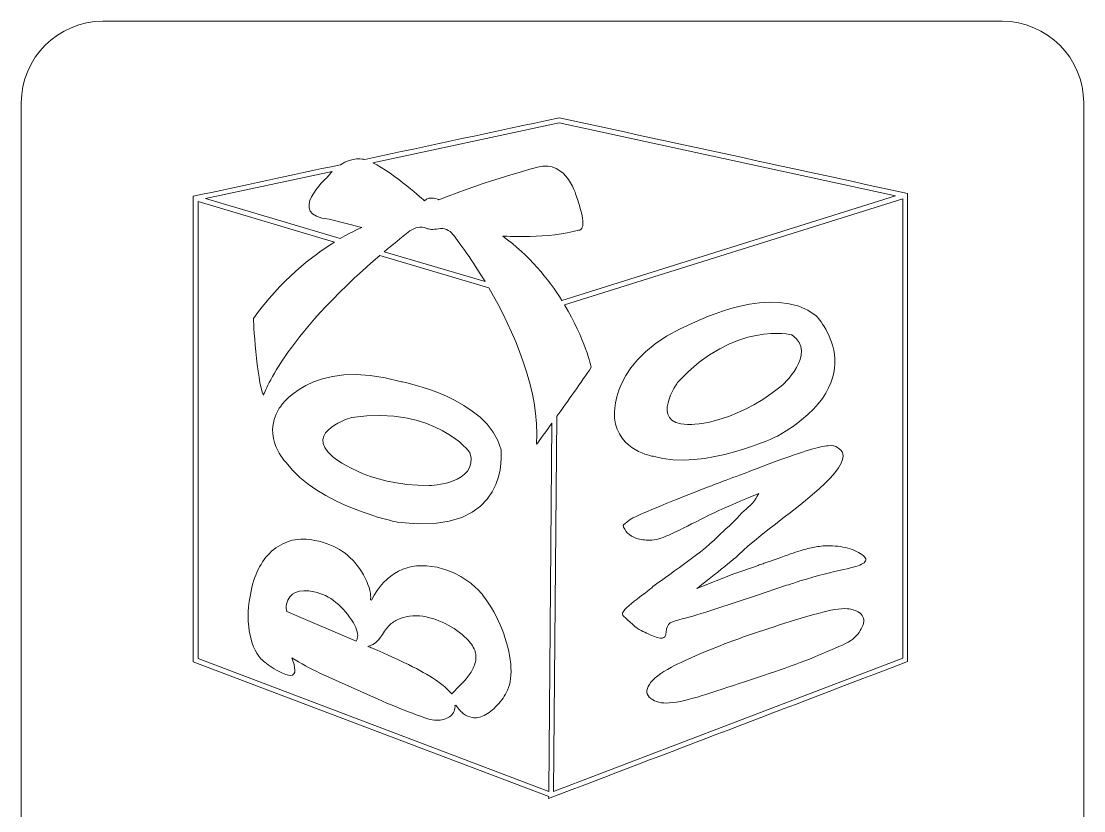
# Model space of a CAD drawing. Header units: millimetres. Extents: x -65 to 65, y -75 to 75.
# Drawn here: x -65 to 65, y -21.7 to 75 of the extents above; entities that cross this region are included whole.
import ezdxf

# ---------------------------------------------------------------- set-up
doc = ezdxf.new("R2010")
doc.units = ezdxf.units.MM
doc.header["$MEASUREMENT"] = 0
doc.layers.add('Layer 1', color=7, linetype='Continuous')

msp = doc.modelspace()

# ---------------------------------------------------------------- linework, layer by layer
at = {"layer": 'Layer 1', "color": 250, "lineweight": 18}
for points, knots in [([(-55, 75), (-55, 75), (55, 75), (55, 75), (60.5078, 75), (65, 70.5078), (65, 65), (65, 65), (65, -65), (65, -65), (65, -70.5078), (60.5078, -75), (55, -75), (55, -75), (-55, -75), (-55, -75), (-60.5078, -75), (-65, -70.5078), (-65, -65), (-65, -65), (-65, 65), (-65, 65), (-65, 70.5078), (-60.5078, 75), (-55, 75)], [0, 0, 0, 0, 0.125, 0.125, 0.125, 0.25, 0.25, 0.25, 0.375, 0.375, 0.375, 0.5, 0.5, 0.5, 0.625, 0.625, 0.625, 0.75, 0.75, 0.75, 0.875, 0.875, 0.875, 1, 1, 1, 1]), ([(-22.9708, 58.0772), (-23.1415, 58.1222), (-24.4484, 58.4198), (-25.959, 57.436), (-31.9615, 56.1477), (-37.9636, 54.8585), (-43.9656, 53.5687), (-43.9656, 53.5687), (-43.9656, -3.428), (-43.9656, -3.428), (-43.9656, -3.428), (-0.4689, -19.9228), (-0.4689, -19.9228), (-0.4689, -19.9228), (-0.4708, -20.1515), (-0.4708, -20.1515), (14.1677, -14.5626), (28.8064, -8.9739), (43.4435, -3.3812), (43.4528, 15.7161), (43.4436, 34.8137), (43.4436, 53.911), (29.2345, 57.0041), (15.025, 60.1025), (0.8114, 63.1745), (-7.1164, 61.4775), (-15.0437, 59.7782), (-22.9708, 58.0772)], [0, 0, 0, 0, 0.11111111, 0.11111111, 0.11111111, 0.22222222, 0.22222222, 0.22222222, 0.33333333, 0.33333333, 0.33333333, 0.44444444, 0.44444444, 0.44444444, 0.55555556, 0.55555556, 0.55555556, 0.66666667, 0.66666667, 0.66666667, 0.77777778, 0.77777778, 0.77777778, 0.88888889, 0.88888889, 0.88888889, 1, 1, 1, 1]), ([(1.1542, 40.8206), (-0.4972, 43.4589), (-2.8355, 46.315), (-6.09, 48.6982), (-6.09, 48.6982), (-0.2535, 48.3583), (3.1785, 49.4288), (3.1785, 49.4288), (4.4864, 49.0706), (3.0098, 53.3284), (3.0098, 53.3284), (1.8113, 58.1737), (-1.8469, 57.1184), (-1.8469, 57.1184), (-7.9515, 55.5427), (-13.8968, 53.1515), (-13.8968, 53.1515), (-15.0414, 53.7027), (-15.6581, 53.0143), (-15.6581, 53.0143), (-19.3374, 56.3634), (-21.9845, 57.6756), (-21.9845, 57.6756), (0.8095, 62.5654), (0.8095, 62.5654), (0.8095, 62.5654), (41.9837, 53.6188), (41.9837, 53.6188), (41.9837, 53.6188), (1.1542, 40.8206), (1.1542, 40.8206)], [0, 0, 0, 0, 0.1, 0.1, 0.1, 0.2, 0.2, 0.2, 0.3, 0.3, 0.3, 0.4, 0.4, 0.4, 0.5, 0.5, 0.5, 0.6, 0.6, 0.6, 0.7, 0.7, 0.7, 0.8, 0.8, 0.8, 0.9, 0.9, 0.9, 1, 1, 1, 1]), ([(-23.3398, 49.7581), (-23.3398, 49.7581), (-24.3788, 49.3351), (-25.9806, 48.3861), (-25.9806, 48.3861), (-42.4663, 53.2818), (-42.4663, 53.2818), (-42.4663, 53.2818), (-26.9506, 56.6103), (-26.9506, 56.6103), (-27.1546, 56.3998), (-27.3586, 56.1617), (-27.5606, 55.8922), (-27.5606, 55.8922), (-32.7675, 51.2407), (-27.308, 50.7644), (-27.308, 50.7644), (-23.3398, 49.7581), (-23.3398, 49.7581)], [0, 0, 0, 0, 0.16666667, 0.16666667, 0.16666667, 0.33333333, 0.33333333, 0.33333333, 0.5, 0.5, 0.5, 0.66666667, 0.66666667, 0.66666667, 0.83333333, 0.83333333, 0.83333333, 1, 1, 1, 1]), ([(-26.6648, 47.9692), (-29.3705, 46.2739), (-33.2725, 43.2814), (-36.6018, 38.6063), (-36.6018, 38.6063), (-36.1954, 30.9793), (-35.3696, 29.2065), (-35.3696, 29.2065), (-33.1205, 36.1108), (-21.1289, 46.3252), (-21.1289, 46.3252), (-7.8026, 42.3678), (-7.8026, 42.3678), (-4.7422, 37.1194), (-1.5397, 29.8833), (-1.9438, 23.2072), (-1.9438, 23.2072), (-1.1617, 24.2809), (-0.0722, 25.7966), (-0.0722, 25.7966), (-0.4634, -19.2888), (-0.4634, -19.2888), (-0.4634, -19.2888), (-43.3694, -3.0181), (-43.3694, -3.0181), (-43.3694, -3.0181), (-43.3694, 52.9298), (-43.3694, 52.9298), (-43.3694, 52.9298), (-26.6648, 47.9692), (-26.6648, 47.9692)], [0, 0, 0, 0, 0.1, 0.1, 0.1, 0.2, 0.2, 0.2, 0.3, 0.3, 0.3, 0.4, 0.4, 0.4, 0.5, 0.5, 0.5, 0.6, 0.6, 0.6, 0.7, 0.7, 0.7, 0.8, 0.8, 0.8, 0.9, 0.9, 0.9, 1, 1, 1, 1]), ([(0.5289, 26.6343), (1.878, 28.518), (3.5187, 30.8327), (4.7482, 32.6432), (4.7482, 32.6432), (3.9678, 36.1336), (1.4741, 40.2972), (1.4741, 40.2972), (42.8474, 53.2658), (42.8474, 53.2658), (42.8474, 53.2658), (42.8474, -2.9714), (42.8474, -2.9714), (42.8474, -2.9714), (0.1305, -19.2844), (0.1305, -19.2844), (0.1305, -19.2844), (0.5289, 26.6343), (0.5289, 26.6343)], [0, 0, 0, 0, 0.16666667, 0.16666667, 0.16666667, 0.33333333, 0.33333333, 0.33333333, 0.5, 0.5, 0.5, 0.66666667, 0.66666667, 0.66666667, 0.83333333, 0.83333333, 0.83333333, 1, 1, 1, 1]), ([(-20.5862, 46.7842), (-19.6025, 47.6103), (-18.5564, 48.457), (-17.4418, 49.3232), (-16.8751, 49.7638), (-16.0985, 49.9359), (-15.4385, 49.6536), (-15.1252, 49.5192), (-14.6565, 49.4606), (-13.9562, 49.6008), (-13.2858, 49.7353), (-12.6009, 49.4443), (-12.1807, 48.9045), (-11.3019, 47.7756), (-9.8185, 45.7301), (-8.2484, 43.1203), (-8.2484, 43.1203), (-20.5862, 46.7842), (-20.5862, 46.7842)], [0, 0, 0, 0, 0.16666667, 0.16666667, 0.16666667, 0.33333333, 0.33333333, 0.33333333, 0.5, 0.5, 0.5, 0.66666667, 0.66666667, 0.66666667, 0.83333333, 0.83333333, 0.83333333, 1, 1, 1, 1]), ([(7.6026, 26.4095), (7.6026, 26.4095), (6.6443, 33.9233), (17.5056, 38.1858), (17.5056, 38.1858), (27.0939, 43.0656), (32.2437, 38.952), (32.2437, 38.952), (39.8186, 31.2316), (27.5139, 24.204), (27.5139, 24.204), (18.5717, 19.8857), (12.2976, 21.7429), (12.2976, 21.7429), (8.046, 22.3506), (7.6026, 26.4095)], [0, 0, 0, 0, 0.2, 0.2, 0.2, 0.4, 0.4, 0.4, 0.6, 0.6, 0.6, 0.8, 0.8, 0.8, 1, 1, 1, 1]), ([(16.4977, 25.6183), (16.4977, 25.6183), (21.8668, 25.3793), (27.9741, 30.332), (27.9741, 30.332), (32.5782, 34.2986), (29.2681, 36.6003), (29.2681, 36.6003), (22.3078, 38.3796), (15.3526, 30.8285), (15.3526, 30.8285), (11.7154, 25.7402), (16.4977, 25.6183)], [0, 0, 0, 0, 0.25, 0.25, 0.25, 0.5, 0.5, 0.5, 0.75, 0.75, 0.75, 1, 1, 1, 1]), ([(-33.4855, 27.5407), (-33.4855, 27.5407), (-29.6768, 34.0882), (-18.463, 30.8677), (-18.463, 30.8677), (-7.8834, 28.9109), (-6.2966, 22.5129), (-6.2966, 22.5129), (-4.9789, 11.7772), (-19.0205, 13.6817), (-19.0205, 13.6817), (-28.7443, 15.6916), (-32.5963, 20.9813), (-32.5963, 20.9813), (-35.6015, 24.0494), (-33.4855, 27.5407)], [0, 0, 0, 0, 0.2, 0.2, 0.2, 0.4, 0.4, 0.4, 0.6, 0.6, 0.6, 0.8, 0.8, 0.8, 1, 1, 1, 1]), ([(-26.931, 21.7303), (-26.931, 21.7303), (-22.9149, 18.1584), (-15.0509, 18.1508), (-15.0509, 18.1508), (-8.9765, 18.3253), (-10.0946, 22.1999), (-10.0946, 22.1999), (-14.3748, 27.9697), (-24.5339, 26.4958), (-24.5339, 26.4958), (-30.5655, 24.8404), (-26.931, 21.7303)], [0, 0, 0, 0, 0.25, 0.25, 0.25, 0.5, 0.5, 0.5, 0.75, 0.75, 0.75, 1, 1, 1, 1]), ([(28.6492, 5.9532), (28.6492, 5.9532), (24.8244, 4.6437), (24.8244, 4.6437), (24.8244, 4.6437), (19.9803, 3.0794), (19.9803, 3.0794), (18.2737, 2.5043), (16.8989, 2.0884), (15.8515, 1.8301), (15.1098, 1.6488), (14.6267, 1.4841), (14.401, 1.3352), (14.1035, 1.1393), (13.9359, 0.7707), (13.8964, 0.2272), (13.8861, -0.1231), (13.799, -0.3523), (13.6346, -0.4607), (13.4293, -0.5948), (13.0063, -0.532), (12.3681, -0.2712), (11.8006, -0.0652), (11.2165, 0.2073), (10.6152, 0.5473), (10.0169, 0.884), (8.8656, 2.0146), (8.601, 2.2887), (8.076, 2.8336), (11.6909, 5.1682), (12.143, 5.6571), (12.6661, 6.2006), (18.0355, 9.6724), (20.225, 11.907), (21.1148, 12.8189), (22.1145, 13.5769), (22.8935, 14.4839), (23.6739, 15.3908), (24.3669, 15.7705), (24.6537, 16.215), (24.7702, 16.3658), (24.9621, 16.6883), (25.2305, 17.1823), (23.9608, 16.6652), (22.3366, 15.9678), (20.3674, 15.0938), (17.3303, 13.7027), (14.2247, 11.9261), (12.9925, 11.6392), (12.6043, 11.5448), (12.2355, 11.4884), (11.8868, 11.4702), (11.2859, 11.4677), (10.7532, 11.5431), (10.2888, 11.6958), (9.8275, 11.8477), (9.4611, 12.066), (9.1873, 12.3494), (9.0232, 12.5192), (8.5833, 13.0924), (8.6623, 13.2536), (8.7398, 13.415), (8.9622, 13.6216), (9.3269, 13.8742), (9.5999, 14.062), (9.8136, 14.1899), (9.9674, 14.2577), (10.5131, 14.5386), (12.6288, 15.4126), (13.5559, 15.8061), (14.4873, 16.2008), (15.7089, 16.6935), (17.2271, 17.2847), (18.7566, 17.881), (20.6355, 18.5993), (22.8728, 19.4439), (22.8728, 19.4439), (23.5661, 19.6889), (23.5661, 19.6889), (23.8557, 19.8051), (24.0939, 19.8971), (24.2814, 19.9636), (28.4799, 21.5787), (31.3444, 22.5657), (32.8174, 22.9026), (33.1253, 22.9737), (33.4345, 23.02), (33.7467, 23.0401), (34.2867, 23.0766), (34.6629, 23.0064), (34.8749, 22.8297), (35.4206, 22.3727), (36.0703, 22.0183), (34.9824, 20.3256), (33.0452, 17.2708), (25.3704, 12.3989), (22.7672, 9.6743), (22.2933, 9.1547), (18.13, 5.9589), (17.6686, 5.5457), (17.6686, 5.5457), (22.2016, 7.3596), (22.2016, 7.3596), (22.2016, 7.3596), (24.9597, 8.2951), (24.9597, 8.2951), (25.0813, 8.352), (25.2455, 8.4157), (25.4534, 8.4862), (25.6627, 8.5564), (25.856, 8.6277), (26.0343, 8.7004), (26.1804, 8.7524), (26.3462, 8.8076), (26.5299, 8.8675), (26.715, 8.9271), (26.8707, 8.9758), (26.9962, 9.0137), (28.3127, 9.5088), (29.3264, 9.8692), (30.0294, 10.0943), (30.7366, 10.3194), (31.3498, 10.483), (31.8694, 10.5837), (32.3457, 10.6906), (32.9157, 10.7598), (33.5798, 10.7927), (34.493, 10.8009), (35.3436, 10.701), (36.1297, 10.4903), (36.9209, 10.2791), (37.5605, 9.9704), (38.0469, 9.5651), (38.4558, 9.2241), (38.4269, 8.9026), (37.9607, 8.6019), (37.6093, 8.3754), (36.8243, 8.1353), (35.612, 7.8838), (34.2298, 7.6016), (32.4489, 7.1312), (30.2771, 6.4763), (29.8438, 6.3212), (29.3, 6.1473), (28.6492, 5.9532)], [0, 0, 0, 0, 0.02083333, 0.02083333, 0.02083333, 0.04166667, 0.04166667, 0.04166667, 0.0625, 0.0625, 0.0625, 0.08333333, 0.08333333, 0.08333333, 0.10416667, 0.10416667, 0.10416667, 0.125, 0.125, 0.125, 0.14583333, 0.14583333, 0.14583333, 0.16666667, 0.16666667, 0.16666667, 0.1875, 0.1875, 0.1875, 0.20833333, 0.20833333, 0.20833333, 0.22916667, 0.22916667, 0.22916667, 0.25, 0.25, 0.25, 0.27083333, 0.27083333, 0.27083333, 0.29166667, 0.29166667, 0.29166667, 0.3125, 0.3125, 0.3125, 0.33333333, 0.33333333, 0.33333333, 0.35416667, 0.35416667, 0.35416667, 0.375, 0.375, 0.375, 0.39583333, 0.39583333, 0.39583333, 0.41666667, 0.41666667, 0.41666667, 0.4375, 0.4375, 0.4375, 0.45833333, 0.45833333, 0.45833333, 0.47916667, 0.47916667, 0.47916667, 0.5, 0.5, 0.5, 0.52083333, 0.52083333, 0.52083333, 0.54166667, 0.54166667, 0.54166667, 0.5625, 0.5625, 0.5625, 0.58333333, 0.58333333, 0.58333333, 0.60416667, 0.60416667, 0.60416667, 0.625, 0.625, 0.625, 0.64583333, 0.64583333, 0.64583333, 0.66666667, 0.66666667, 0.66666667, 0.6875, 0.6875, 0.6875, 0.70833333, 0.70833333, 0.70833333, 0.72916667, 0.72916667, 0.72916667, 0.75, 0.75, 0.75, 0.77083333, 0.77083333, 0.77083333, 0.79166667, 0.79166667, 0.79166667, 0.8125, 0.8125, 0.8125, 0.83333333, 0.83333333, 0.83333333, 0.85416667, 0.85416667, 0.85416667, 0.875, 0.875, 0.875, 0.89583333, 0.89583333, 0.89583333, 0.91666667, 0.91666667, 0.91666667, 0.9375, 0.9375, 0.9375, 0.95833333, 0.95833333, 0.95833333, 0.97916667, 0.97916667, 0.97916667, 1, 1, 1, 1]), ([(-21.8848, -7.7567), (-21.8848, -7.7567), (-28.4606, -4.7901), (-28.4606, -4.7901), (-29.65, -4.2299), (-30.7954, -3.6121), (-31.8975, -2.9378), (-31.8958, -2.9847), (-31.8498, -3.1001), (-31.7595, -3.2852), (-31.5493, -3.9621), (-31.478, -4.4226), (-31.5444, -4.6714), (-31.6378, -5.0217), (-31.8858, -5.1529), (-32.2889, -5.0677), (-32.7184, -4.9774), (-33.3017, -4.7112), (-34.0409, -4.2669), (-34.7829, -3.8219), (-35.3254, -3.4172), (-35.6661, -3.0535), (-36.4, -2.2296), (-36.8796, -1.0965), (-37.1033, 0.3616), (-37.3311, 1.8472), (-37.2614, 3.4749), (-36.8836, 5.255), (-36.6504, 6.353), (-36.3028, 7.3332), (-35.8403, 8.19), (-35.3706, 9.057), (-34.7941, 9.7693), (-34.1092, 10.3232), (-33.4176, 10.8814), (-32.6449, 11.2598), (-31.7935, 11.4552), (-30.9366, 11.6504), (-30.0343, 11.6498), (-29.0869, 11.4514), (-27.7597, 11.1735), (-26.6342, 10.7241), (-25.7131, 10.1054), (-24.7958, 9.49), (-24.0158, 8.6631), (-23.3748, 7.6312), (-22.6826, 6.5006), (-22.31, 5.503), (-22.2506, 4.6342), (-22.2359, 4.5367), (-22.2419, 4.375), (-22.2672, 4.1502), (-22.2672, 4.1502), (-22.1624, 4.1282), (-22.1624, 4.1282), (-20.4019, 7.5156), (-17.7024, 8.898), (-14.1286, 8.1495), (-13.4133, 8.0003), (-12.7007, 7.7575), (-11.9927, 7.4246), (-11.2853, 7.0918), (-10.6245, 6.6851), (-10.011, 6.2066), (-9.3999, 5.7303), (-8.8819, 5.2055), (-8.4573, 4.6344), (-7.5158, 3.4061), (-6.7526, 2.0397), (-6.1663, 0.5437), (-5.5907, -0.9264), (-5.2428, -2.333), (-5.116, -3.6777), (-4.9916, -4.9994), (-5.1225, -6.0634), (-5.5025, -6.8791), (-5.8187, -7.5572), (-6.2385, -8.1753), (-6.76, -8.7355), (-7.2768, -9.2913), (-7.8092, -9.7031), (-8.3563, -9.9758), (-8.9018, -10.2469), (-9.3939, -10.3359), (-9.8362, -10.2426), (-10.2399, -10.1582), (-10.5858, -10.0069), (-10.8749, -9.7894), (-11.1642, -9.5711), (-11.4876, -9.2126), (-11.8444, -8.7129), (-11.8444, -8.7129), (-11.944, -8.7466), (-11.944, -8.7466), (-11.9084, -8.9981), (-11.9361, -9.2311), (-12.0279, -9.4451), (-12.2195, -9.8963), (-12.5807, -10.2151), (-13.1122, -10.4034), (-13.64, -10.5921), (-14.2579, -10.6108), (-14.9661, -10.462), (-15.3657, -10.377), (-16.2516, -10.0676), (-17.6278, -9.5313), (-19.0073, -8.9935), (-20.4264, -8.4028), (-21.8848, -7.7567)], [0, 0, 0, 0, 0.02777778, 0.02777778, 0.02777778, 0.05555556, 0.05555556, 0.05555556, 0.08333333, 0.08333333, 0.08333333, 0.11111111, 0.11111111, 0.11111111, 0.13888889, 0.13888889, 0.13888889, 0.16666667, 0.16666667, 0.16666667, 0.19444444, 0.19444444, 0.19444444, 0.22222222, 0.22222222, 0.22222222, 0.25, 0.25, 0.25, 0.27777778, 0.27777778, 0.27777778, 0.30555556, 0.30555556, 0.30555556, 0.33333333, 0.33333333, 0.33333333, 0.36111111, 0.36111111, 0.36111111, 0.38888889, 0.38888889, 0.38888889, 0.41666667, 0.41666667, 0.41666667, 0.44444444, 0.44444444, 0.44444444, 0.47222222, 0.47222222, 0.47222222, 0.5, 0.5, 0.5, 0.52777778, 0.52777778, 0.52777778, 0.55555556, 0.55555556, 0.55555556, 0.58333333, 0.58333333, 0.58333333, 0.61111111, 0.61111111, 0.61111111, 0.63888889, 0.63888889, 0.63888889, 0.66666667, 0.66666667, 0.66666667, 0.69444444, 0.69444444, 0.69444444, 0.72222222, 0.72222222, 0.72222222, 0.75, 0.75, 0.75, 0.77777778, 0.77777778, 0.77777778, 0.80555556, 0.80555556, 0.80555556, 0.83333333, 0.83333333, 0.83333333, 0.86111111, 0.86111111, 0.86111111, 0.88888889, 0.88888889, 0.88888889, 0.91666667, 0.91666667, 0.91666667, 0.94444444, 0.94444444, 0.94444444, 0.97222222, 0.97222222, 0.97222222, 1, 1, 1, 1]), ([(-32.4946, 2.7599), (-32.4946, 2.7599), (-24.031, -0.9013), (-24.031, -0.9013), (-23.9698, -0.7974), (-23.9224, -0.6912), (-23.8876, -0.5818), (-23.7351, -0.0965), (-23.8927, 0.5415), (-24.3633, 1.3352), (-24.954, 2.3413), (-25.6658, 3.1823), (-26.4978, 3.8522), (-27.3353, 4.5258), (-28.2186, 4.9616), (-29.1429, 5.1557), (-31.0602, 5.5582), (-32.1931, 5.0512), (-32.5344, 3.6559), (-32.628, 3.273), (-32.6147, 2.9749), (-32.4946, 2.7599)], [0, 0, 0, 0, 0.14285714, 0.14285714, 0.14285714, 0.28571429, 0.28571429, 0.28571429, 0.42857143, 0.42857143, 0.42857143, 0.57142857, 0.57142857, 0.57142857, 0.71428571, 0.71428571, 0.71428571, 0.85714286, 0.85714286, 0.85714286, 1, 1, 1, 1]), ([(37.5856, 2.5674), (38.063, 2.1981), (38.2018, 1.7068), (37.9982, 1.0933), (37.7611, 0.4618), (37.3417, -0.1161), (36.7426, -0.6376), (36.1427, -1.1591), (34.9731, -1.5698), (33.622, -2.1412), (30.7872, -3.446), (27.7278, -4.4575), (23.5988, -5.8443), (19.5788, -7.0836), (16.5763, -8.2991), (14.2873, -8.4467), (13.3526, -8.5215), (12.6043, -8.3435), (12.0417, -7.914), (11.4508, -7.4627), (11.389, -6.8862), (11.8542, -6.1826), (12.318, -5.4795), (13.2203, -4.7778), (14.563, -4.0753), (16.5546, -3.0345), (19.0922, -1.9468), (22.1913, -0.8082), (25.3198, 0.3418), (28.7523, 1.4482), (32.5044, 2.5138), (34.0197, 2.9518), (35.2143, 3.1399), (36.0853, 3.0767), (36.6536, 3.0179), (37.1422, 2.8562), (37.551, 2.5903), (37.551, 2.5903), (37.5856, 2.5674), (37.5856, 2.5674)], [0, 0, 0, 0, 0.07692308, 0.07692308, 0.07692308, 0.15384615, 0.15384615, 0.15384615, 0.23076923, 0.23076923, 0.23076923, 0.30769231, 0.30769231, 0.30769231, 0.38461538, 0.38461538, 0.38461538, 0.46153846, 0.46153846, 0.46153846, 0.53846154, 0.53846154, 0.53846154, 0.61538462, 0.61538462, 0.61538462, 0.69230769, 0.69230769, 0.69230769, 0.76923077, 0.76923077, 0.76923077, 0.84615385, 0.84615385, 0.84615385, 0.92307692, 0.92307692, 0.92307692, 1, 1, 1, 1]), ([(-22.5819, -1.5285), (-22.4175, -1.6017), (-22.2329, -1.6798), (-22.0293, -1.7614), (-21.8249, -1.8436), (-21.6341, -1.9223), (-21.4575, -1.9985), (-19.4577, -2.8742), (-17.8603, -3.6259), (-16.6599, -4.2547), (-15.4658, -4.8799), (-14.4852, -5.4801), (-13.717, -6.0539), (-13.2456, -6.387), (-12.781, -6.819), (-12.3243, -7.3506), (-11.4002, -6.42), (-10.7649, -5.7419), (-10.4269, -5.3228), (-10.0861, -4.902), (-9.8193, -4.4648), (-9.6258, -4.0108), (-9.3999, -3.482), (-9.3185, -2.9855), (-9.3836, -2.5214), (-9.4475, -2.0546), (-9.6715, -1.5788), (-10.0561, -1.0954), (-10.6343, -0.376), (-11.4111, 0.2781), (-12.3885, 0.863), (-13.3703, 1.4512), (-14.3888, 1.8568), (-15.4394, 2.0767), (-16.5881, 2.3181), (-17.6586, 2.2479), (-18.6442, 1.8693), (-19.1251, 1.6845), (-19.5258, 1.4501), (-19.8437, 1.1676), (-20.1608, 0.8867), (-20.4833, 0.4749), (-20.811, -0.0635), (-21.1341, -0.5491), (-21.3962, -0.8771), (-21.599, -1.0494), (-21.801, -1.2214), (-22.1292, -1.3815), (-22.5819, -1.5285)], [0, 0, 0, 0, 0.0625, 0.0625, 0.0625, 0.125, 0.125, 0.125, 0.1875, 0.1875, 0.1875, 0.25, 0.25, 0.25, 0.3125, 0.3125, 0.3125, 0.375, 0.375, 0.375, 0.4375, 0.4375, 0.4375, 0.5, 0.5, 0.5, 0.5625, 0.5625, 0.5625, 0.625, 0.625, 0.625, 0.6875, 0.6875, 0.6875, 0.75, 0.75, 0.75, 0.8125, 0.8125, 0.8125, 0.875, 0.875, 0.875, 0.9375, 0.9375, 0.9375, 1, 1, 1, 1])]:
    msp.add_open_spline(points, degree=3, knots=knots, dxfattribs=at)

doc.saveas('drawing.dxf')
